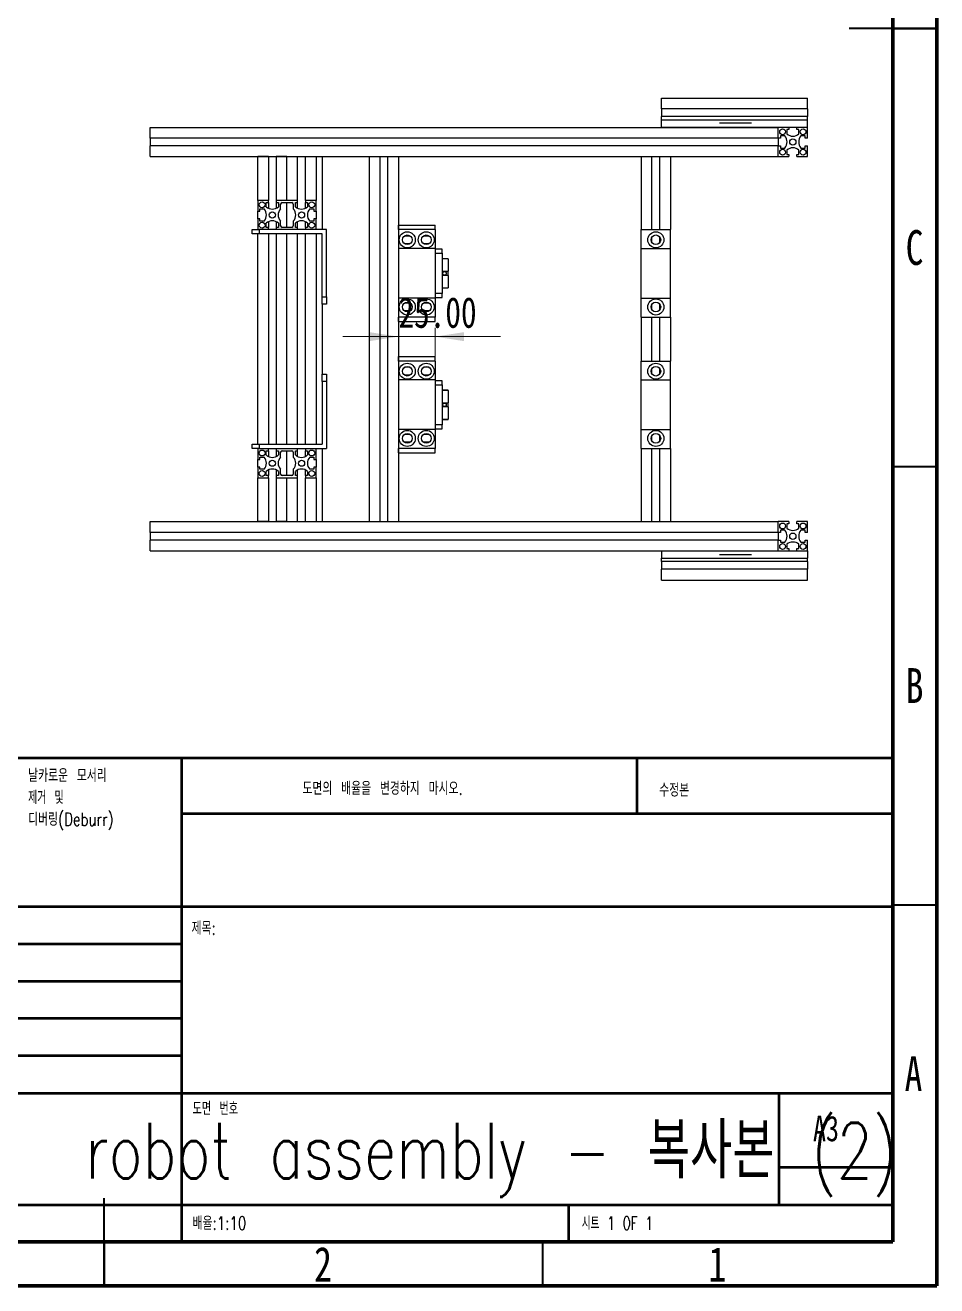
# Model space of a CAD drawing. Header units: millimetres. Extents: x 12 to 205, y 5 to 292.
# Drawn here: x 101 to 205, y 5 to 148.9 of the extents above; entities that cross this region are included whole.
import ezdxf

# ---------------------------------------------------------------- set-up
doc = ezdxf.new("R2010")
doc.units = ezdxf.units.MM
doc.linetypes.add('CENTERX2', pattern=[20.32, 12.7, -2.54, 2.54, -2.54])
doc.styles.add('SLDTEXTSTYLE0', font='TXT', dxfattribs={"width": 0.75})
doc.styles.add('SLDTEXTSTYLE1', font='TXT', dxfattribs={"width": 0.75, "bigfont": 'bigfont'})
doc.styles.add('SLDTEXTSTYLE3', font='TXT', dxfattribs={"width": 0.6875, "bigfont": 'bigfont'})
doc.styles.add('SLDTEXTSTYLE4', font='TXT', dxfattribs={"width": 0.7, "bigfont": 'bigfont'})
doc.styles.add('SLDTEXTSTYLE5', font='TXT', dxfattribs={"width": 0.666667, "bigfont": 'bigfont'})
doc.dimstyles.new('SLDDIMSTYLE1', dxfattribs={"dimtxt": 3.5, "dimasz": 3.302, "dimexe": 0, "dimexo": 0.0625, "dimgap": 0.875, "dimtad": 1, "dimlfac": 6, "dimrnd": 1e-09, "dimzin": 4, "dimdsep": 46, "dimtxsty": 'SLDTEXTSTYLE0', "dimsah": 1, "dimcen": 0.09, "dimadec": 0, "dimazin": 1, "dimtfac": 1, "dimtmove": 0, "dimatfit": 0, "dimfxl": 1, "dimfrac": 2, "dimtolj": 1, "dimtzin": 12, "dimarcsym": 0})

# ---------------------------------------------------------------- blocks, each defined once
blk = doc.blocks.new('_D_5')
at = {"color": 7, "linetype": 'Continuous', "lineweight": 0}
for p, q in [((143.58, 111.09), (143.58, 114.34)), ((147.74, 111.09), (147.74, 114.34)), ((143.58, 113.34), (137.23, 113.34)), ((147.74, 113.34), (143.58, 113.34)), ((147.74, 113.34), (155.2, 113.34))]:
    blk.add_line(p, q, dxfattribs=at)
at = {"color": 7, "linetype": 'Continuous', "lineweight": 18}
for points in [[(143.58, 113.34), (140.27, 113.85), (140.27, 112.83)], [(147.74, 113.34), (151.04, 112.83), (151.04, 113.85)]]:
    blk.add_solid(points, dxfattribs=at)
at = {"color": 7, "linetype": 'Continuous', "lineweight": 18, "insert": (143.56, 117.85), "char_height": 3.5, "attachment_point": 1, "style": 'SLDTEXTSTYLE0'}
blk.add_mtext('25.00', dxfattribs=at)

msp = doc.modelspace()

# ---------------------------------------------------------------- linework, layer by layer
at = {"color": 7, "linetype": 'Continuous', "lineweight": 70}
for p, q in [((205, 292), (205, 5)), ((200, 287), (200, 10)), ((200, 10), (20, 10)), ((205, 5), (15, 5))]:
    msp.add_line(p, q, dxfattribs=at)
at = {"color": 7, "linetype": 'Continuous', "lineweight": 35}
for p, q in [((205, 148.5), (195, 148.5)), ((200, 148.5), (205, 148.5)), ((200, 98.5), (205, 98.5)), ((200, 48.5), (205, 48.5)), ((110, 5), (110, 15)), ((110, 10), (110, 5)), ((160, 10), (160, 5))]:
    msp.add_line(p, q, dxfattribs=at)
at = {"color": 7, "linetype": 'Continuous', "lineweight": 25}
for p, q in [((173.5756, 140.5589), (190.2422, 140.5589)), ((173.5756, 139.3339), (173.5756, 140.5589)), ((190.2422, 139.3339), (190.2422, 140.5589)), ((190.2422, 139.3339), (173.5756, 139.3339)), ((173.5756, 139.3339), (173.5756, 138.4505)), ((173.5756, 138.0589), (173.5756, 138.4505)), ((190.2422, 138.4505), (173.5756, 138.4505)), ((190.2422, 139.3339), (190.2422, 138.4505)), ((190.2422, 138.0589), (190.2422, 138.4505)), ((115.2422, 137.2255), (186.9089, 137.2255)), ((115.2422, 136.0005), (115.2422, 137.2255)), ((173.5756, 137.2255), (173.5756, 138.0589)), ((190.2422, 138.0589), (173.5756, 138.0589)), ((190.2422, 137.2255), (173.5756, 137.2255)), ((186.9089, 136.0005), (186.9089, 137.2255)), ((188.1339, 137.2255), (186.9089, 137.2255)), ((188.1339, 136.9755), (187.8839, 136.9755)), ((187.8839, 136.9755), (187.8839, 136.4755)), ((188.1339, 137.2255), (188.1339, 136.9755)), ((189.0172, 136.9755), (189.0172, 137.2255)), ((190.2422, 137.2255), (189.0172, 137.2255)), ((189.2672, 136.9755), (189.0172, 136.9755)), ((189.2672, 136.4755), (189.2672, 136.9755)), ((190.2422, 137.2255), (190.2422, 138.0589)), ((190.2422, 136.0005), (190.2422, 137.2255)), ((186.9089, 136.0005), (115.2422, 136.0005)), ((115.2422, 136.0005), (115.2422, 135.1172)), ((186.9089, 136.0005), (186.9089, 135.1172)), ((187.1589, 136.0005), (186.9089, 136.0005)), ((187.6589, 136.2505), (187.1589, 136.2505)), ((187.1589, 136.2505), (187.1589, 136.0005)), ((189.9922, 136.2505), (189.4922, 136.2505)), ((189.9922, 136.0005), (189.9922, 136.2505)), ((190.2422, 136.0005), (189.9922, 136.0005)), ((115.2422, 133.8922), (115.2422, 135.1172)), ((186.9089, 135.1172), (115.2422, 135.1172)), ((115.2422, 133.8922), (186.9089, 133.8922)), ((127.5089, 128.8922), (127.5089, 133.8922)), ((128.7339, 133.8922), (127.5089, 133.8922)), ((128.7339, 133.8922), (128.7339, 128.8922)), ((129.6172, 133.8922), (129.6172, 128.8922)), ((130.8422, 133.8922), (129.6172, 133.8922)), ((130.8422, 128.8922), (130.8422, 133.8922)), ((130.8422, 133.8922), (132.0672, 133.8922)), ((132.0672, 128.8922), (132.0672, 133.8922)), ((132.9506, 128.8922), (132.9506, 133.8922)), ((132.9506, 133.8922), (134.1756, 133.8922)), ((134.1756, 133.8922), (134.1756, 128.8922)), ((134.8589, 133.8922), (134.8589, 125.5589)), ((140.2422, 133.8922), (140.2422, 92.2255)), ((140.2422, 133.8922), (141.4672, 133.8922)), ((141.4672, 92.2255), (141.4672, 133.8922)), ((142.3506, 92.2255), (142.3506, 133.8922)), ((142.3506, 133.8922), (143.5756, 133.8922)), ((143.5756, 133.8922), (143.5756, 125.5589)), ((171.2756, 133.8922), (171.2756, 125.5589)), ((171.2756, 133.8922), (172.5006, 133.8922)), ((172.5006, 125.5589), (172.5006, 133.8922)), ((173.3839, 125.5589), (173.3839, 133.8922)), ((173.3839, 133.8922), (174.6089, 133.8922)), ((174.6089, 133.8922), (174.6089, 125.5589)), ((186.9089, 133.8922), (186.9089, 135.1172)), ((186.9089, 135.1172), (187.1589, 135.1172)), ((186.9089, 133.8922), (188.1339, 133.8922)), ((187.1589, 135.1172), (187.1589, 134.8672)), ((187.1589, 134.8672), (187.6589, 134.8672)), ((187.8839, 134.6422), (187.8839, 134.1422)), ((187.8839, 134.1422), (188.1339, 134.1422)), ((188.1339, 134.1422), (188.1339, 133.8922)), ((189.0172, 133.8922), (189.0172, 134.1422)), ((189.0172, 134.1422), (189.2672, 134.1422)), ((189.0172, 133.8922), (190.2422, 133.8922)), ((189.2672, 134.1422), (189.2672, 134.6422)), ((189.4922, 134.8672), (189.9922, 134.8672)), ((189.9922, 134.8672), (189.9922, 135.1172)), ((189.9922, 135.1172), (190.2422, 135.1172)), ((190.2422, 133.8922), (190.2422, 135.1172)), ((127.5089, 128.8922), (127.5089, 127.6672)), ((128.7339, 128.8922), (127.5089, 128.8922)), ((128.4839, 128.6422), (128.7339, 128.6422)), ((128.4839, 128.17), (128.4839, 128.6422)), ((128.7339, 128.6422), (128.7339, 128.8922)), ((128.7339, 128.6422), (128.7339, 127.995)), ((129.6172, 128.8922), (129.6172, 128.6422)), ((132.0672, 128.8922), (129.6172, 128.8922)), ((129.6172, 128.6422), (129.8672, 128.6422)), ((129.6172, 128.6422), (129.6172, 127.995)), ((129.8672, 128.6422), (129.8672, 128.17)), ((130.1172, 127.9143), (130.1172, 128.4755)), ((130.2839, 128.6422), (131.4006, 128.6422)), ((130.8422, 125.8089), (130.8422, 128.6422)), ((131.5672, 128.4755), (131.5672, 127.9143)), ((131.8172, 128.6422), (132.0672, 128.6422)), ((131.8172, 128.17), (131.8172, 128.6422)), ((132.0672, 128.6422), (132.0672, 128.8922)), ((132.0672, 127.995), (132.0672, 128.6422)), ((132.9506, 128.8922), (132.9506, 128.6422)), ((134.1756, 128.8922), (132.9506, 128.8922)), ((132.9506, 128.6422), (133.2006, 128.6422)), ((132.9506, 127.995), (132.9506, 128.6422)), ((133.2006, 128.6422), (133.2006, 128.17)), ((134.1756, 127.6672), (134.1756, 128.8922)), ((127.5089, 127.6672), (127.7589, 127.6672)), ((127.5089, 126.7839), (127.5089, 127.6672)), ((127.5089, 126.7839), (127.5089, 125.5589)), ((127.7589, 126.7839), (127.5089, 126.7839)), ((127.7589, 127.9172), (128.2311, 127.9172)), ((127.7589, 127.6672), (127.7589, 127.9172)), ((127.7589, 126.5339), (127.7589, 126.7839)), ((133.4534, 127.9172), (133.9256, 127.9172)), ((133.9256, 127.9172), (133.9256, 127.6672)), ((133.9256, 127.6672), (134.1756, 127.6672)), ((133.9256, 126.7839), (133.9256, 126.5339)), ((134.1756, 126.7839), (133.9256, 126.7839)), ((134.1756, 127.6672), (134.1756, 126.7839)), ((134.1756, 125.5589), (134.1756, 126.7839)), ((126.8589, 125.0589), (126.8589, 125.5589)), ((126.8589, 125.5589), (127.6922, 125.5589)), ((127.6922, 125.5589), (127.6922, 125.0589)), ((135.3589, 125.5589), (127.6922, 125.5589)), ((128.2311, 126.5339), (127.7589, 126.5339)), ((128.4839, 125.8089), (128.4839, 126.2811)), ((128.7339, 125.8089), (128.4839, 125.8089)), ((128.7339, 126.4561), (128.7339, 125.8089)), ((128.7339, 125.5589), (128.7339, 125.8089)), ((129.6172, 126.4561), (129.6172, 125.8089)), ((129.6172, 125.8089), (129.6172, 125.5589)), ((129.8672, 125.8089), (129.6172, 125.8089)), ((129.8672, 126.2811), (129.8672, 125.8089)), ((130.1172, 125.9755), (130.1172, 126.5368)), ((131.4006, 125.8089), (130.2839, 125.8089)), ((131.5672, 126.5368), (131.5672, 125.9755)), ((131.8172, 125.8089), (131.8172, 126.2811)), ((132.0672, 125.8089), (131.8172, 125.8089)), ((132.0672, 125.8089), (132.0672, 126.4561)), ((132.0672, 125.5589), (132.0672, 125.8089)), ((132.9506, 125.8089), (132.9506, 126.4561)), ((132.9506, 125.8089), (132.9506, 125.5589)), ((133.2006, 125.8089), (132.9506, 125.8089)), ((133.2006, 126.2811), (133.2006, 125.8089)), ((133.9256, 126.5339), (133.4534, 126.5339)), ((135.3589, 117.8922), (135.3589, 125.5589)), ((143.5756, 126.0672), (147.7422, 126.0672)), ((143.5756, 126.0505), (147.7422, 126.0505)), ((143.5756, 125.5589), (143.5756, 126.0505)), ((147.7422, 125.5589), (143.5756, 125.5589)), ((143.5756, 125.5589), (143.5756, 123.3922)), ((147.7422, 126.0505), (147.7422, 126.0672)), ((147.7422, 125.5589), (147.7422, 126.0505)), ((147.7422, 125.5589), (147.7422, 123.3922)), ((171.2756, 125.5589), (174.6089, 125.5589)), ((171.2756, 123.3922), (171.2756, 125.5589)), ((174.6089, 123.3922), (174.6089, 125.5589)), ((127.6922, 125.0589), (126.8589, 125.0589)), ((127.5089, 101.0589), (127.5089, 125.0589)), ((134.8589, 125.0589), (127.6922, 125.0589)), ((128.7339, 125.0589), (128.7339, 101.0589)), ((129.6172, 125.0589), (129.6172, 101.0589)), ((130.8422, 101.0589), (130.8422, 125.0589)), ((132.0672, 101.0589), (132.0672, 125.0589)), ((132.9506, 101.0589), (132.9506, 125.0589)), ((134.1756, 125.0589), (134.1756, 101.0589)), ((134.8589, 117.8922), (134.8589, 125.0589)), ((144.9143, 124.8255), (144.2369, 124.8255)), ((144.8918, 123.9422), (144.2594, 123.9422)), ((147.081, 124.8255), (146.4035, 124.8255)), ((147.0585, 123.9422), (146.426, 123.9422)), ((172.5006, 124.0644), (172.5006, 124.72)), ((173.3839, 124.0644), (173.3839, 124.72)), ((147.7422, 123.3922), (143.5756, 123.3922)), ((143.5756, 123.3922), (143.5756, 117.7255)), ((147.7422, 123.3922), (147.7422, 117.7255)), ((148.5756, 123.3089), (147.7422, 123.3089)), ((147.7422, 122.8562), (148.5756, 122.8562)), ((148.5756, 122.8562), (148.5756, 123.3089)), ((148.5756, 122.8562), (148.5756, 118.2615)), ((171.2756, 117.7255), (171.2756, 123.3922)), ((171.2756, 123.3922), (174.6089, 123.3922)), ((174.6089, 117.7255), (174.6089, 123.3922)), ((149.2422, 122.2255), (148.5756, 122.2255)), ((149.2422, 122.2088), (148.5756, 122.2088)), ((149.2422, 122.2088), (149.2422, 122.2255)), ((149.2422, 122.2088), (149.2422, 120.7946)), ((148.5756, 120.7946), (149.2422, 120.7946)), ((149.2422, 120.3232), (148.5756, 120.3232)), ((149.2422, 120.3232), (149.2422, 120.7946)), ((149.2422, 120.3232), (149.2422, 118.909)), ((148.5756, 118.2615), (147.7422, 118.2615)), ((148.5756, 118.909), (149.2422, 118.909)), ((148.5756, 118.8922), (149.2422, 118.8922)), ((148.5756, 117.8089), (148.5756, 118.2615)), ((149.2422, 118.8922), (149.2422, 118.909)), ((134.8589, 117.8922), (135.3589, 117.8922)), ((134.8589, 117.0589), (134.8589, 117.8922)), ((135.3589, 117.0589), (134.8589, 117.0589)), ((134.8589, 117.0589), (134.8589, 109.0589)), ((135.3589, 117.8922), (135.3589, 117.0589)), ((147.7422, 117.7255), (143.5756, 117.7255)), ((143.5756, 117.7255), (143.5756, 115.5589)), ((144.8918, 117.1755), (144.2594, 117.1755)), ((147.0585, 117.1755), (146.426, 117.1755)), ((147.7422, 117.8089), (148.5756, 117.8089)), ((147.7422, 117.7255), (147.7422, 115.5589)), ((171.2756, 117.7255), (174.6089, 117.7255)), ((171.2756, 115.5589), (171.2756, 117.7255)), ((172.5006, 116.3978), (172.5006, 117.0533)), ((173.3839, 116.3978), (173.3839, 117.0533)), ((174.6089, 115.5589), (174.6089, 117.7255)), ((147.7422, 115.5589), (143.5756, 115.5589)), ((143.5756, 115.0672), (143.5756, 115.5589)), ((143.5756, 115.5589), (143.5756, 110.5589)), ((144.9143, 116.2922), (144.2369, 116.2922)), ((147.081, 116.2922), (146.4035, 116.2922)), ((147.7422, 115.0672), (147.7422, 115.5589)), ((171.2756, 115.5589), (174.6089, 115.5589)), ((171.2756, 115.5589), (171.2756, 110.5589)), ((172.5006, 110.5589), (172.5006, 115.5589)), ((173.3839, 110.5589), (173.3839, 115.5589)), ((174.6089, 115.5589), (174.6089, 110.5589)), ((143.5756, 115.0672), (147.7422, 115.0672)), ((143.5756, 115.0505), (147.7422, 115.0505)), ((147.7422, 115.0505), (147.7422, 115.0672)), ((143.5756, 111.0672), (147.7422, 111.0672)), ((143.5756, 110.5589), (143.5756, 111.0672)), ((147.7422, 110.5589), (147.7422, 111.0672)), ((147.7422, 110.5589), (143.5756, 110.5589)), ((143.5756, 110.5589), (143.5756, 108.3922)), ((144.8918, 109.8422), (144.2594, 109.8422)), ((147.0585, 109.8422), (146.426, 109.8422)), ((147.7422, 110.5589), (147.7422, 108.3922)), ((171.2756, 110.5589), (174.6089, 110.5589)), ((171.2756, 108.3922), (171.2756, 110.5589)), ((172.5006, 109.0644), (172.5006, 109.72)), ((173.3839, 109.0644), (173.3839, 109.72)), ((174.6089, 108.3922), (174.6089, 110.5589)), ((134.8589, 109.059), (135.3589, 109.059)), ((134.8589, 109.0589), (135.3589, 109.0589)), ((134.8589, 108.2255), (134.8589, 109.0589)), ((134.8589, 108.2255), (134.8589, 101.0589)), ((135.3589, 108.2255), (134.8589, 108.2255)), ((135.3589, 109.059), (135.3589, 109.0589)), ((135.3589, 109.0589), (135.3589, 108.2255)), ((135.3589, 108.2255), (135.3589, 100.5589)), ((147.7422, 108.3922), (143.5756, 108.3922)), ((143.5756, 108.3922), (143.5756, 102.7255)), ((144.9143, 108.9589), (144.2369, 108.9589)), ((147.081, 108.9589), (146.4035, 108.9589)), ((147.7422, 108.3922), (147.7422, 102.7255)), ((148.5756, 108.309), (147.7422, 108.309)), ((148.5756, 108.3089), (147.7422, 108.3089)), ((148.5756, 107.8562), (148.5756, 108.3089)), ((171.2756, 102.7255), (171.2756, 108.3922)), ((171.2756, 108.3922), (174.6089, 108.3922)), ((174.6089, 102.7255), (174.6089, 108.3922)), ((147.7422, 107.8562), (148.5756, 107.8562)), ((148.5756, 107.8562), (148.5756, 103.2615)), ((149.2422, 107.2257), (148.5756, 107.2257)), ((149.2422, 107.2255), (148.5756, 107.2255)), ((149.2422, 107.2088), (148.5756, 107.2088)), ((149.2422, 107.2088), (149.2422, 107.2255)), ((149.2422, 107.2088), (149.2422, 105.7946)), ((148.5756, 105.7946), (149.2422, 105.7946)), ((149.2422, 105.3232), (148.5756, 105.3232)), ((149.2422, 105.3232), (149.2422, 105.7946)), ((149.2422, 105.3232), (149.2422, 103.909)), ((148.5756, 103.909), (149.2422, 103.909)), ((148.5756, 103.8922), (149.2422, 103.8922)), ((149.2422, 103.8922), (149.2422, 103.909)), ((147.7422, 102.7255), (143.5756, 102.7255)), ((143.5756, 102.7255), (143.5756, 100.5589)), ((144.8918, 102.1755), (144.2594, 102.1755)), ((147.0585, 102.1755), (146.426, 102.1755)), ((148.5756, 103.2615), (147.7422, 103.2615)), ((147.7422, 102.8089), (148.5756, 102.8089)), ((147.7422, 102.7255), (147.7422, 100.5589)), ((148.5756, 102.8089), (148.5756, 103.2615)), ((171.2756, 102.7255), (174.6089, 102.7255)), ((171.2756, 100.5589), (171.2756, 102.7255)), ((174.6089, 100.5589), (174.6089, 102.7255)), ((126.8589, 101.0589), (126.8589, 101.059)), ((126.8589, 101.059), (127.5089, 101.059)), ((126.8589, 100.5589), (126.8589, 101.0589)), ((126.8589, 101.0589), (127.6922, 101.0589)), ((127.6922, 101.0589), (127.6922, 100.5589)), ((127.6922, 101.0589), (134.8589, 101.0589)), ((144.9143, 101.2922), (144.2369, 101.2922)), ((147.081, 101.2922), (146.4035, 101.2922)), ((172.5006, 101.3978), (172.5006, 102.0533)), ((173.3839, 101.3978), (173.3839, 102.0533)), ((127.6922, 100.5589), (126.8589, 100.5589)), ((127.5089, 100.5589), (127.5089, 99.3339)), ((127.5089, 99.3339), (127.7589, 99.3339)), ((127.5089, 98.4505), (127.5089, 99.3339)), ((127.6922, 100.5589), (135.3589, 100.5589)), ((127.7589, 99.5839), (128.2311, 99.5839)), ((127.7589, 99.3339), (127.7589, 99.5839)), ((128.4839, 100.3089), (128.7339, 100.3089)), ((128.4839, 99.8367), (128.4839, 100.3089)), ((128.7339, 100.3089), (128.7339, 100.5589)), ((128.7339, 100.3089), (128.7339, 99.6617)), ((129.6172, 100.5589), (129.6172, 100.3089)), ((129.6172, 100.3089), (129.8672, 100.3089)), ((129.6172, 100.3089), (129.6172, 99.6617)), ((129.8672, 100.3089), (129.8672, 99.8367)), ((130.1172, 99.581), (130.1172, 100.1422)), ((130.2839, 100.3089), (131.4006, 100.3089)), ((130.8422, 97.4755), (130.8422, 100.3089)), ((131.5672, 100.1422), (131.5672, 99.581)), ((131.8172, 100.3089), (132.0672, 100.3089)), ((131.8172, 99.8367), (131.8172, 100.3089)), ((132.0672, 100.3089), (132.0672, 100.5589)), ((132.0672, 99.6617), (132.0672, 100.3089)), ((132.9506, 100.5589), (132.9506, 100.3089)), ((132.9506, 100.3089), (133.2006, 100.3089)), ((132.9506, 99.6617), (132.9506, 100.3089)), ((133.2006, 100.3089), (133.2006, 99.8367)), ((133.4534, 99.5839), (133.9256, 99.5839)), ((133.9256, 99.5839), (133.9256, 99.3339)), ((133.9256, 99.3339), (134.1756, 99.3339)), ((134.1756, 99.3339), (134.1756, 100.5589)), ((134.1756, 99.3339), (134.1756, 98.4505)), ((134.8589, 100.5589), (134.8589, 92.2255)), ((147.7422, 100.5589), (143.5756, 100.5589)), ((143.5756, 100.0672), (143.5756, 100.5589)), ((143.5756, 100.5589), (143.5756, 92.2255)), ((143.5756, 100.0672), (147.7422, 100.0672)), ((147.7422, 100.0672), (147.7422, 100.5589)), ((171.2756, 100.5589), (174.6089, 100.5589)), ((171.2756, 100.5589), (171.2756, 92.2255)), ((172.5006, 92.2255), (172.5006, 100.5589)), ((173.3839, 92.2255), (173.3839, 100.5589)), ((174.6089, 100.5589), (174.6089, 92.2255)), ((127.5089, 98.4505), (127.5089, 97.2255)), ((127.7589, 98.4505), (127.5089, 98.4505)), ((127.7589, 98.2005), (127.7589, 98.4505)), ((128.2311, 98.2005), (127.7589, 98.2005)), ((128.4839, 97.4755), (128.4839, 97.9478)), ((128.7339, 98.1227), (128.7339, 97.4755)), ((129.6172, 98.1227), (129.6172, 97.4755)), ((129.8672, 97.9478), (129.8672, 97.4755)), ((130.1172, 97.6422), (130.1172, 98.2035)), ((131.5672, 98.2035), (131.5672, 97.6422)), ((131.8172, 97.4755), (131.8172, 97.9478)), ((132.0672, 97.4755), (132.0672, 98.1227)), ((132.9506, 97.4755), (132.9506, 98.1227)), ((133.2006, 97.9478), (133.2006, 97.4755)), ((133.9256, 98.2005), (133.4534, 98.2005)), ((133.9256, 98.4505), (133.9256, 98.2005)), ((134.1756, 98.4505), (133.9256, 98.4505)), ((134.1756, 97.2255), (134.1756, 98.4505)), ((127.5089, 97.2255), (128.7339, 97.2255)), ((127.5089, 92.2255), (127.5089, 97.2255)), ((128.7339, 97.4755), (128.4839, 97.4755)), ((128.7339, 97.2255), (128.7339, 97.4755)), ((128.7339, 97.2255), (128.7339, 92.2255)), ((129.6172, 97.4755), (129.6172, 97.2255)), ((129.8672, 97.4755), (129.6172, 97.4755)), ((129.6172, 97.2255), (132.0672, 97.2255)), ((129.6172, 97.2255), (129.6172, 92.2255)), ((131.4006, 97.4755), (130.2839, 97.4755)), ((130.8422, 92.2255), (130.8422, 97.2255)), ((132.0672, 97.4755), (131.8172, 97.4755)), ((132.0672, 97.2255), (132.0672, 97.4755)), ((132.0672, 92.2255), (132.0672, 97.2255)), ((132.9506, 97.4755), (132.9506, 97.2255)), ((133.2006, 97.4755), (132.9506, 97.4755)), ((132.9506, 97.2255), (134.1756, 97.2255)), ((132.9506, 92.2255), (132.9506, 97.2255)), ((134.1756, 97.2255), (134.1756, 92.2255)), ((115.2422, 91.0005), (115.2422, 92.2255)), ((115.2422, 92.2255), (186.9089, 92.2255)), ((128.7339, 92.2255), (127.5089, 92.2255)), ((130.8422, 92.2255), (129.6172, 92.2255)), ((130.8422, 92.2255), (132.0672, 92.2255)), ((132.9506, 92.2255), (134.1756, 92.2255)), ((140.2422, 92.2255), (141.4672, 92.2255)), ((142.3506, 92.2255), (143.5756, 92.2255)), ((171.2756, 92.2255), (172.5006, 92.2255)), ((173.3839, 92.2255), (174.6089, 92.2255)), ((186.9089, 91.0005), (186.9089, 92.2255)), ((188.1339, 92.2255), (186.9089, 92.2255)), ((188.1339, 92.2255), (188.1339, 91.9755)), ((189.0172, 91.9755), (189.0172, 92.2255)), ((190.2422, 92.2255), (189.0172, 92.2255)), ((190.2422, 91.0005), (190.2422, 92.2255)), ((186.9089, 91.0005), (115.2422, 91.0005)), ((115.2422, 91.0005), (115.2422, 90.1172)), ((186.9089, 91.0005), (186.9089, 90.1172)), ((187.1589, 91.0005), (186.9089, 91.0005)), ((187.6589, 91.2505), (187.1589, 91.2505)), ((187.1589, 91.2505), (187.1589, 91.0005)), ((188.1339, 91.9755), (187.8839, 91.9755)), ((187.8839, 91.9755), (187.8839, 91.4755)), ((189.2672, 91.9755), (189.0172, 91.9755)), ((189.2672, 91.4755), (189.2672, 91.9755)), ((189.9922, 91.2505), (189.4922, 91.2505)), ((189.9922, 91.0005), (189.9922, 91.2505)), ((190.2422, 91.0005), (189.9922, 91.0005)), ((115.2422, 88.8922), (115.2422, 90.1172)), ((186.9089, 90.1172), (115.2422, 90.1172)), ((186.9089, 88.8922), (186.9089, 90.1172)), ((186.9089, 90.1172), (187.1589, 90.1172)), ((187.1589, 90.1172), (187.1589, 89.8672)), ((187.1589, 89.8672), (187.6589, 89.8672)), ((187.8839, 89.6422), (187.8839, 89.1422)), ((189.2672, 89.1422), (189.2672, 89.6422)), ((189.4922, 89.8672), (189.9922, 89.8672)), ((189.9922, 89.8672), (189.9922, 90.1172)), ((189.9922, 90.1172), (190.2422, 90.1172)), ((190.2422, 88.8922), (190.2422, 90.1172)), ((115.2422, 88.8922), (186.9089, 88.8922)), ((173.5756, 88.8922), (190.2422, 88.8922)), ((173.5756, 88.8922), (173.5756, 88.0589)), ((173.5756, 88.0589), (190.2422, 88.0589)), ((173.5756, 87.6672), (173.5756, 88.0589)), ((186.9089, 88.8922), (188.1339, 88.8922)), ((187.8839, 89.1422), (188.1339, 89.1422)), ((188.1339, 89.1422), (188.1339, 88.8922)), ((189.0172, 88.8922), (189.0172, 89.1422)), ((189.0172, 89.1422), (189.2672, 89.1422)), ((189.0172, 88.8922), (190.2422, 88.8922)), ((190.2422, 88.8922), (190.2422, 88.0589)), ((190.2422, 87.6672), (190.2422, 88.0589)), ((190.2422, 87.6672), (173.5756, 87.6672)), ((173.5756, 87.6672), (173.5756, 86.7839)), ((173.5756, 85.5589), (173.5756, 86.7839)), ((190.2422, 86.7839), (173.5756, 86.7839)), ((190.2422, 87.6672), (190.2422, 86.7839)), ((190.2422, 85.5589), (190.2422, 86.7839)), ((173.5756, 85.5589), (190.2422, 85.5589))]:
    msp.add_line(p, q, dxfattribs=at)
at = {"color": 7, "linetype": 'CENTERX2'}
for p, q in [((183.859, 137.7015), (180.2177, 137.7015)), ((183.859, 88.4163), (180.2177, 88.4163))]:
    msp.add_line(p, q, dxfattribs=at)
at = {"color": 7, "linetype": 'Continuous', "lineweight": 50}
for p, q in [((20, 65.25), (200, 65.25)), ((118.8, 65.25), (118.8, 10)), ((170.8, 58.875), (170.8, 65.25)), ((200, 58.875), (118.8, 58.875)), ((200, 48.25), (20, 48.25)), ((118.8, 44), (20, 44)), ((118.8, 39.75), (20, 39.75)), ((118.8, 35.5), (20, 35.5)), ((118.8, 31.25), (20, 31.25)), ((74.6, 27), (200, 27)), ((187, 14.25), (187, 27)), ((200, 18.5), (187, 18.5)), ((20, 14.25), (200, 14.25)), ((163, 10), (163, 14.25))]:
    msp.add_line(p, q, dxfattribs=at)
at = {"color": 7, "linetype": 'Continuous', "lineweight": 25}
for centre, radius in [((187.4089, 136.7255), 0.3333), ((189.7422, 136.7255), 0.3333), ((188.5756, 135.5589), 0.3583), ((187.4089, 134.3922), 0.3333), ((189.7422, 134.3922), 0.3333), ((128.0089, 128.3922), 0.3333), ((133.6756, 128.3922), 0.3333), ((129.1756, 127.2255), 0.35), ((132.5089, 127.2255), 0.35), ((128.0089, 126.0589), 0.3333), ((133.6756, 126.0589), 0.3333), ((144.5756, 124.3922), 0.9167), ((146.7422, 124.3922), 0.9167), ((172.9422, 124.3922), 0.9167), ((144.5756, 124.3922), 0.55), ((146.7422, 124.3922), 0.55), ((172.9422, 124.3922), 0.55), ((144.5756, 116.7255), 0.9167), ((144.5756, 116.7255), 0.55), ((146.7422, 116.7255), 0.9167), ((146.7422, 116.7255), 0.55), ((172.9422, 116.7255), 0.9167), ((172.9422, 116.7255), 0.55), ((144.5756, 109.3922), 0.9167), ((144.5756, 109.3922), 0.55), ((146.7422, 109.3922), 0.9167), ((146.7422, 109.3922), 0.55), ((172.9422, 109.3922), 0.9167), ((172.9422, 109.3922), 0.55), ((144.5756, 101.7255), 0.9167), ((144.5756, 101.7255), 0.55), ((146.7422, 101.7255), 0.9167), ((146.7422, 101.7255), 0.55), ((172.9422, 101.7255), 0.9167), ((172.9422, 101.7255), 0.55), ((128.0089, 100.0589), 0.3333), ((133.6756, 100.0589), 0.3333), ((128.0089, 97.7255), 0.3333), ((129.1756, 98.8922), 0.35), ((132.5089, 98.8922), 0.35), ((133.6756, 97.7255), 0.3333), ((187.4089, 91.7255), 0.3333), ((188.5756, 90.5589), 0.3583), ((189.7422, 91.7255), 0.3333), ((187.4089, 89.3922), 0.3333), ((189.7422, 89.3922), 0.3333)]:
    msp.add_circle(centre, radius, dxfattribs=at)
for centre, radius, start, end in [((186.8271, 135.5589), 1.0818, 320.255648, 39.744352), ((188.5756, 137.3074), 1.0818, 230.255648, 309.744352), ((190.3241, 135.5589), 1.0818, 140.255648, 219.744352), ((188.5756, 133.8104), 1.0818, 50.255648, 129.744352), ((129.1756, 128.8922), 1, 226.237815, 313.762185), ((130.2839, 128.4755), 0.1667, 90, 180), ((131.4006, 128.4755), 0.1667, 0, 90), ((132.5089, 128.8922), 1, 226.237815, 313.762185), ((127.5089, 127.2255), 1, 316.237815, 43.762185), ((130.8422, 127.2255), 1, 136.468848, 223.531152), ((130.8422, 127.2255), 1, 316.468848, 43.531152), ((134.1756, 127.2255), 1, 136.237815, 223.762185), ((129.1756, 125.5589), 1, 46.237815, 133.762185), ((130.2839, 125.9755), 0.1667, 180, 270), ((131.4006, 125.9755), 0.1667, 270, 0), ((132.5089, 125.5589), 1, 46.237815, 133.762185), ((127.5089, 98.8922), 1, 316.237815, 43.762185), ((129.1756, 100.5589), 1, 226.237815, 313.762185), ((130.8422, 98.8922), 1, 136.468848, 223.531152), ((130.2839, 100.1422), 0.1667, 90, 180), ((131.4006, 100.1422), 0.1667, 0, 90), ((130.8422, 98.8922), 1, 316.468848, 43.531152), ((132.5089, 100.5589), 1, 226.237815, 313.762185), ((134.1756, 98.8922), 1, 136.237815, 223.762185), ((129.1756, 97.2255), 1, 46.237815, 133.762185), ((132.5089, 97.2255), 1, 46.237815, 133.762185), ((130.2839, 97.6422), 0.1667, 180, 270), ((131.4006, 97.6422), 0.1667, 270, 0), ((186.8271, 90.5589), 1.0818, 320.255648, 39.744352), ((188.5756, 92.3074), 1.0818, 230.255648, 309.744352), ((190.3241, 90.5589), 1.0818, 140.255648, 219.744352), ((188.5756, 88.8104), 1.0818, 50.255648, 129.744352)]:
    msp.add_arc(centre, radius, start, end, dxfattribs=at)
for points in [[(148.6207, 120.5589), (148.6228, 120.5364), (148.6262, 120.4994), (148.6497, 120.4506), (148.6792, 120.4125), (148.7174, 120.3828), (148.7661, 120.3601), (148.8255, 120.3503), (148.8848, 120.3601), (148.9337, 120.3827), (148.9718, 120.4124), (149.0016, 120.4505), (149.0243, 120.4994), (149.0342, 120.5589), (149.0243, 120.6184), (149.0016, 120.6672), (148.9719, 120.7053), (148.9338, 120.735), (148.885, 120.7576), (148.8257, 120.7675), (148.7664, 120.7577), (148.7175, 120.7351), (148.6793, 120.7054), (148.6497, 120.6672), (148.6262, 120.6184), (148.6228, 120.5813), (148.6207, 120.5589)], [(148.6207, 105.5589), (148.6228, 105.5364), (148.6262, 105.4994), (148.6497, 105.4506), (148.6792, 105.4125), (148.7174, 105.3828), (148.7661, 105.3601), (148.8255, 105.3503), (148.8848, 105.3601), (148.9337, 105.3827), (148.9718, 105.4124), (149.0016, 105.4505), (149.0243, 105.4994), (149.0342, 105.5589), (149.0243, 105.6184), (149.0016, 105.6672), (148.9719, 105.7053), (148.9338, 105.735), (148.885, 105.7576), (148.8257, 105.7675), (148.7664, 105.7577), (148.7175, 105.7351), (148.6793, 105.7054), (148.6497, 105.6672), (148.6262, 105.6184), (148.6228, 105.5813), (148.6207, 105.5589)]]:
    msp.add_open_spline(points, degree=3, knots=[0, 0, 0, 0, 0.0521673, 0.08602534, 0.12500299, 0.16406534, 0.19793135, 0.24988535, 0.30190732, 0.33580505, 0.37489742, 0.41393212, 0.44782592, 0.50000039, 0.55216321, 0.5860223, 0.6250032, 0.66406542, 0.69793135, 0.74988535, 0.80190731, 0.83580497, 0.87489721, 0.91393517, 0.94783002, 1, 1, 1, 1], dxfattribs=at)

# ---------------------------------------------------------------- texts
at = {"color": 7, "linetype": 'Continuous', "lineweight": 0}
for s, insert, char_height, attachment_point, style in [('C', (202.4587, 125.4989), 3.9688, 2, 'SLDTEXTSTYLE0'), ('B', (202.4706, 75.4989), 3.9688, 2, 'SLDTEXTSTYLE0'), ('날카로운 모서리', (101.3092, 64.0031), 1.5, 1, 'SLDTEXTSTYLE1'), ('도면의 배율을 변경하지 마시오.', (132.6146, 62.533), 1.5, 1, 'SLDTEXTSTYLE1'), ('수정본', (173.3276, 62.3349), 1.5, 1, 'SLDTEXTSTYLE1'), ('제거 및', (101.3092, 61.5031), 1.5, 1, 'SLDTEXTSTYLE3'), ('디버링(Deburr)', (101.3092, 59.0031), 1.5, 1, 'SLDTEXTSTYLE1'), ('제목:', (119.9562, 46.5762), 1.5, 1, 'SLDTEXTSTYLE1'), ('A', (202.3397, 31.1922), 3.9688, 2, 'SLDTEXTSTYLE0'), ('도면 번호', (120.074, 25.9861), 1.5, 1, 'SLDTEXTSTYLE4'), ('robot assembly - 복사본 (2)', (154.1879, 23.6069), 6.35, 2, 'SLDTEXTSTYLE1'), ('A3', (190.8712, 24.4064), 2.91042, 1, 'SLDTEXTSTYLE0'), ('배율:1:10', (120.074, 12.9001), 1.5, 1, 'SLDTEXTSTYLE1'), ('시트 1 OF 1', (164.4783, 12.9001), 1.5, 1, 'SLDTEXTSTYLE5'), ('2', (134.96, 9.4422), 3.9688, 2, 'SLDTEXTSTYLE0'), ('1', (179.96, 9.4422), 3.9688, 2, 'SLDTEXTSTYLE0')]:
    msp.add_mtext(s, dxfattribs=dict(at, insert=insert, char_height=char_height, attachment_point=attachment_point, style=style))

# ---------------------------------------------------------------- dimensions: what is measured, and where the dimension line sits
at = {"color": 7, "linetype": 'Continuous', "lineweight": 18}
dim = msp.add_linear_dim(base=(143.5756, 113.3392), p1=(147.7422, 110.0922), p2=(143.5756, 110.0922), dimstyle='SLDDIMSTYLE1', dxfattribs=at)
dim.commit()
dim.dimension.update_dxf_attribs({"geometry": '_D_5', "text_midpoint": (149.3817, 113.3392), "dimtype": 160})

doc.saveas('drawing.dxf')
